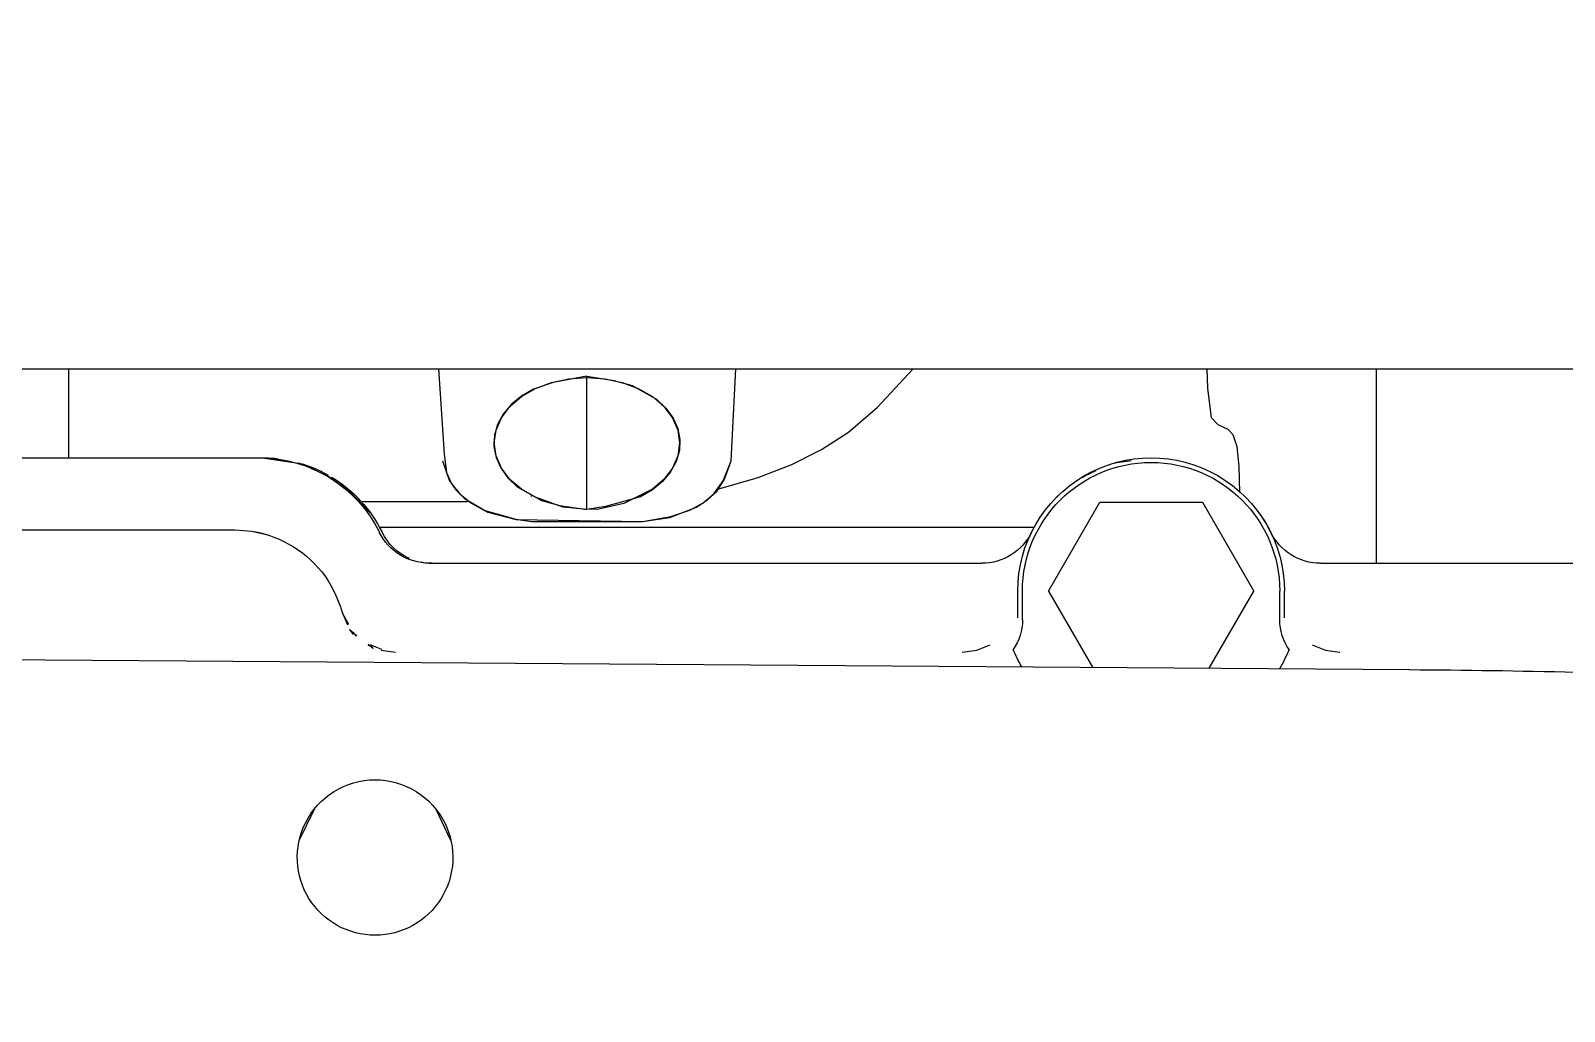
# Model space of a CAD drawing. Header units: millimetres. Extents: x 1084702 to 1166801, y 36632 to 124519.
# Drawn here: x 1102549.9 to 1102688, y 45793 to 45881.3 of the extents above; entities that cross this region are included whole.
import ezdxf

# ---------------------------------------------------------------- set-up
doc = ezdxf.new("R2010")
doc.units = ezdxf.units.MM
doc.header["$LTSCALE"] = 250
doc.layers.get('0').update_dxf_attribs({"color": 255})
doc.layers.add('%posline', color=240, linetype='Continuous')
doc.layers.add('%symbol', color=1, linetype='Continuous')
doc.styles.add('ROMANS', font='ROMANS.shx', dxfattribs={"height": 100})
doc.dimstyles.new('dott', dxfattribs={"dimscale": 100, "dimtxt": 150, "dimasz": 0.01, "dimexe": 0.5, "dimexo": 1, "dimgap": 1, "dimtad": 1, "dimdsep": 46, "dimtxsty": 'ROMANS', "dimcen": 1.5, "dimclrd": 1, "dimclre": 1, "dimclrt": 2, "dimazin": 2, "dimtfac": 1, "dimtmove": 2, "dimatfit": 3, "dimldrblk": 'DOT', "dimfxl": 1, "dimtvp": 100, "dimtolj": 1, "dimarcsym": 0})

# ---------------------------------------------------------------- blocks, each defined once
blk = doc.blocks.new('_Dot')
at = {"color": 0, "linetype": 'ByBlock', "lineweight": -2}
blk.add_line((-0.5, 0), (-1, 0), dxfattribs=at)
at = {"color": 0, "linetype": 'ByBlock', "const_width": 0.5}
blk.add_lwpolyline([(-0.25, 0, 1), (0.25, 0, 1)], format="xyb", close=True, dxfattribs=at)
blk = doc.blocks.new('GENERATOR-BORDE')
for p, q in [((-2267.27, -265.1), (-2265.94, -267.88)), ((-2255.02, -267.88), (-2253.68, -265.08)), ((-2340.27, -281.7), (-2167.36, -280.44)), ((-2199.85, -287.52), (-2195.88, -280.65)), ((-2185.38, -280.57), (-2181.37, -287.52)), ((-2261.09, -282.75), (-2260.69, -282.34)), ((-2260.94, -282.71), (-2259.91, -282.3)), ((-2260.75, -282.49), (-2260.69, -282.34)), ((-2262.77, -284.06), (-2262.46, -283.79)), ((-2262.39, -283.66), (-2262.12, -283.53)), ((-2263.43, -285.55), (-2262.87, -284.55)), ((-2202.61, -285.1), (-2202.61, -287.52)), ((-2202.19, -284.93), (-2202.19, -287.52)), ((-2179.03, -284.93), (-2179.03, -287.52)), ((-2178.61, -285.1), (-2178.61, -287.52)), ((-2264.06, -287.28), (-2263.6, -286.11)), ((-2264.47, -288.01), (-2264.06, -287.28)), ((-2199.85, -287.52), (-2195.23, -295.52)), ((-2185.99, -295.52), (-2181.37, -287.52)), ((-2255.61, -290.02), (-2205.86, -290.02)), ((-2175.35, -290.02), (-2095.86, -290.02)), ((-2170.33, -290.02), (-2170.33, -307.53)), ((-2271.61, -292.91), (-2270.53, -292.66)), ((-2297.24, -293.02), (-2273.11, -293.02)), ((-2273.11, -293.02), (-2271.61, -292.91)), ((-2260.12, -293.27), (-2201.1, -293.27)), ((-2246.41, -293.79), (-2236.41, -293.79)), ((-2241.41, -294.85), (-2241.41, -306.87)), ((-2261.77, -295.57), (-2252.16, -295.57)), ((-2246.41, -296.04), (-2246.41, -296.13)), ((-2246.41, -296.04), (-2246.41, -296.13)), ((-2236.41, -296.1), (-2236.41, -296.13)), ((-2199.12, -295.93), (-2199.07, -295.99)), ((-2199.07, -295.99), (-2199, -296.06)), ((-2195.23, -295.52), (-2185.99, -295.52)), ((-2196.81, -297.76), (-2196.59, -297.9)), ((-2196.59, -297.9), (-2195.55, -298.37)), ((-2310.35, -299.52), (-2270.86, -299.52)), ((-2288.05, -299.52), (-2288.05, -307.53)), ((-2270.86, -299.52), (-2270.61, -299.52)), ((-2228.41, -299.24), (-2228, -307.53)), ((-2194.08, -299), (-2193.71, -299.11)), ((-2193.71, -299.11), (-2192.4, -299.28)), ((-2345.1, -307.53), (-1646.61, -307.54))]:
    blk.add_line(p, q)
for points in [[(-2261.13, -282.68), (-2260.75, -282.49)], [(-2259.94, -282.19), (-2258.65, -282.02)], [(-2207.61, -282.02), (-2206.31, -282.19), (-2205.11, -282.69)], [(-2176.11, -282.69), (-2174.9, -282.19), (-2173.61, -282.02)], [(-2262.77, -284.06), (-2262.44, -283.62)], [(-2262.46, -283.79), (-2262.17, -283.47)], [(-2263.47, -285.69), (-2262.96, -284.49)], [(-2254.78, -307.53), (-2254.27, -299.84), (-2254.06, -298.19), (-2253.59, -297.18), (-2252.84, -296.26), (-2251.87, -295.45), (-2250.69, -294.79), (-2247.8, -294), (-2246.41, -293.79)], [(-2254.41, -299.24), (-2253.8, -297.51), (-2253.22, -296.64), (-2252.43, -295.85), (-2250.34, -294.61), (-2247.78, -293.96), (-2236.41, -293.79)], [(-2236.41, -293.79), (-2233.84, -294.24), (-2232.13, -294.79), (-2230.95, -295.45), (-2229.97, -296.26), (-2229.14, -297.45), (-2228.41, -299.24)], [(-2236.41, -293.79), (-2233.93, -294.15), (-2231.54, -295.06), (-2230.54, -295.72), (-2229.72, -296.5), (-2229.03, -297.6), (-2228.41, -299.24)], [(-2270.61, -299.52), (-2267.19, -299), (-2264.72, -297.91), (-2262.83, -296.57), (-2260.92, -294.57)], [(-2241.41, -306.87), (-2244.44, -306.29), (-2246.22, -305.71), (-2247.31, -305.07), (-2248.22, -304.31), (-2248.94, -303.45), (-2249.45, -302.52), (-2249.73, -301.55), (-2249.78, -300.55), (-2249.59, -299.56), (-2249.16, -298.61), (-2248.52, -297.72), (-2247.68, -296.92), (-2245.49, -295.68), (-2243.85, -295.23), (-2241.41, -294.85)], [(-2241.41, -306.87), (-2238.97, -306.49), (-2237.33, -306.03), (-2235.14, -304.79), (-2234.3, -303.99), (-2233.65, -303.1), (-2233.23, -302.15), (-2233.04, -301.16), (-2233.08, -300.17), (-2233.37, -299.19), (-2233.87, -298.26), (-2234.6, -297.4), (-2235.51, -296.65), (-2236.59, -296.01), (-2239.74, -295.14), (-2241.41, -294.85)], [(-2229.52, -296.72), (-2225.99, -297.74), (-2222.96, -298.92), (-2220.29, -300.27), (-2217.85, -301.84), (-2215.24, -304.09), (-2212.07, -307.49)], [(-2182.61, -296.4), (-2182.67, -298.76), (-2182.87, -300.5), (-2183.21, -301.6), (-2183.67, -302.07), (-2184.57, -302.49), (-2185.17, -303.13), (-2185.51, -305.8), (-2185.57, -307.53)]]:
    blk.add_lwpolyline(points)
blk.add_lwpolyline([(-2241.41, -294.85), (-2243.58, -295.07), (-2246.04, -295.96), (-2247.3, -296.69), (-2248.34, -297.58), (-2249.11, -298.6), (-2249.58, -299.71), (-2249.75, -300.86), (-2249.58, -302.01), (-2249.11, -303.11), (-2248.34, -304.13), (-2247.3, -305.03), (-2246.04, -305.76), (-2244.6, -306.3), (-2243.03, -306.64), (-2241.41, -306.75), (-2239.78, -306.64), (-2238.22, -306.3), (-2236.78, -305.76), (-2235.51, -305.03), (-2234.48, -304.13), (-2233.7, -303.11), (-2233.23, -302.01), (-2233.07, -300.86), (-2233.23, -299.71), (-2233.7, -298.6), (-2234.48, -297.58), (-2235.51, -296.69), (-2238.08, -295.41), (-2240.32, -294.9), (-2241.41, -294.85)], close=True)
for centre, radius, start, end in [((-2260.48, -263.52), 7, 90, 206.3546), ((-2260.48, -263.52), 7, 333.597, 90), ((-2260.48, -263.52), 7, 206.354, 270.0004), ((-2260.48, -263.52), 7, 269.9996, 333.5977), ((-2172.41, 538.7), 819.16, 270.35307, 271.39706), ((-2190.61, -287.52), 13.5, 149.6202, 157.0499), ((-2190.61, -287.52), 13.5, 22.9499, 31.2118), ((-2206.79, -284.92), 4.6, 359.9587, 35.3543), ((-2174.43, -284.92), 4.6, 144.646, 180.0473), ((-2273.11, -283.02), 10, 341.9995, 345.3677), ((-2273.11, -283.02), 10, 285.0044, 330.0041), ((-2190.61, -287.52), 12, 179.9996, 0.0004), ((-2190.61, -287.52), 11.58, 180.0085, 359.9915), ((-2255.61, -295.03), 5, 90.0024, 153.8176), ((-2255.35, -295.02), 5, 113.7694, 153.821), ((-2255.35, -295.02), 5, 90, 101.2223), ((-2205.86, -295.02), 5, 26.179, 90), ((-2205.86, -295.02), 5, 26.179, 90), ((-2175.35, -295.02), 5, 90, 153.821), ((-2175.35, -295.02), 5, 89.9997, 153.8214), ((-2273.11, -283.02), 10.01, 282.8945, 287.6961), ((-2273.11, -283.02), 10, 278.6036, 282.8801), ((-2270.86, -287.52), 12, 270.0001, 333.8208), ((-2270.61, -287.52), 12, 301.1966, 333.821), ((-2190.61, -287.52), 12, 324.0003, 330.0129), ((-2190.61, -287.52), 12, 330.7792, 333.821), ((-2270.61, -287.52), 12, 285.5604, 299.4564), ((-2270.61, -287.52), 12, 270, 276.7819)]:
    blk.add_arc(centre, radius, start, end)
blk = doc.blocks.new('BL_1-deck_B4_2')
at = {"xscale": -1, "rotation": 180}
blk.add_blockref('GENERATOR-BORDE', (87078.4, 13794.84), dxfattribs=at)

msp = doc.modelspace()

# ---------------------------------------------------------------- hatches: boundary and pattern name
at = {"layer": '%symbol', "true_color": 0x939598}
h = msp.add_hatch(dxfattribs=at)
h.set_pattern_fill('ANSI31', color=252, scale=100)
h.paths.add_polyline_path([(1097892.6, 52632.31), (1097892.6, 43032.31), (1109392.6, 43032.31), (1109392.6, 52632.31)])

# ---------------------------------------------------------------- block references
msp.add_blockref('BL_1-deck_B4_2', (1017763.01, 31748.48))

# ---------------------------------------------------------------- leaders
at = {"layer": '%posline', "linetype": 'ByBlock'}
msp.add_leader([(1106280.81, 47363.31), (1101490.53, 42238.05)], dimstyle='dott', override={"dimasz": 2, "dimgap": 1, "dimtad": 0, "dimclrd": 256}, dxfattribs=at)

doc.saveas('drawing.dxf')
